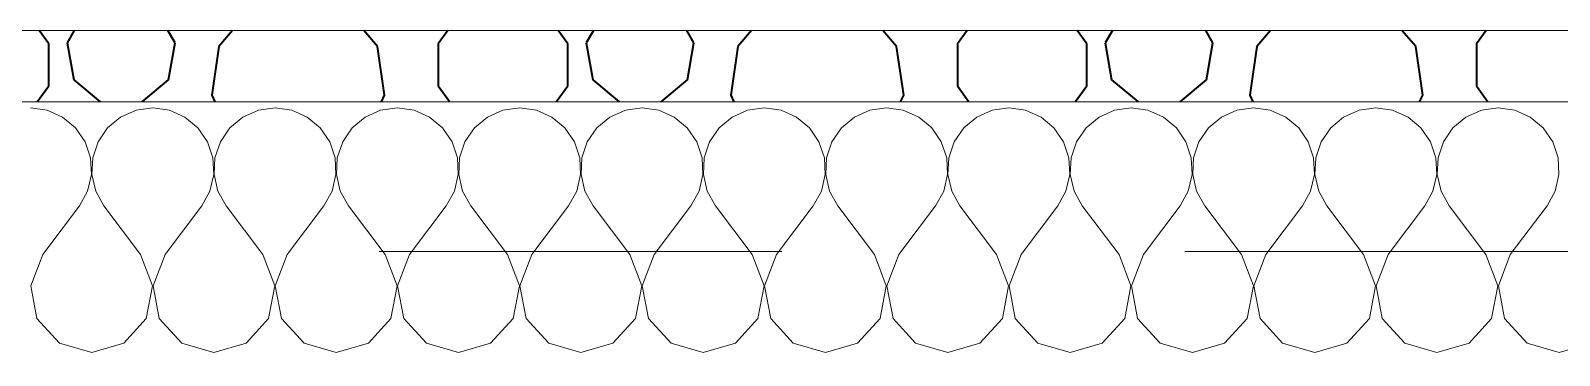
# Model space of a CAD drawing. Header units: millimetres. Extents: x -46169 to 228156, y -86316 to 18123.
# Drawn here: x 214608 to 215679, y -66402 to -66174 of the extents above; entities that cross this region are included whole.
import ezdxf

# ---------------------------------------------------------------- set-up
doc = ezdxf.new("R2010")
doc.units = ezdxf.units.MM
doc.header["$MEASUREMENT"] = 0
doc.linetypes.add('Dashed', pattern=[2822.222233, 1411.111116, -1411.111116])
doc.linetypes.add('Wipeout_Contour', pattern=[1000, 0, -1000])
for name, color, linetype, lineweight, true_color in [('0_Pen_No__105', 7, 'Continuous', 15, 0xa6a6a6), ('A-20-M_Floor_Slab_Pen_No__107', 7, 'Continuous', 15, 0xa6a6a6), ('A-20-M_Floor_Slab_Pen_No__149', 7, 'Continuous', 0, 0x2a2a2a)]:
    doc.layers.add(name, color=color, linetype=linetype, lineweight=lineweight, true_color=true_color)
doc.layers.add('A-20-M_Floor_Slab', color=7, linetype='Continuous')
doc.layers.add('A-20-M_Floor_Slab_Pen_No__41', color=7, linetype='Continuous', lineweight=35)

# ---------------------------------------------------------------- blocks, each defined once
blk = doc.blocks.new('*X611', base_point=(223698.6, -82529.3))
at = {"layer": 'A-20-M_Floor_Slab_Pen_No__41', "linetype": 'Continuous'}
for p, q in [((214620.5, -66183.6), (214613.7, -66174.3)), ((214638.3, -66174.3), (214633.4, -66182.9)), ((214708.9, -66182.9), (214703.9, -66174.3)), ((214749.2, -66174.3), (214739.6, -66185.4)), ((214850.9, -66185.4), (214841.3, -66174.3)), ((214900.2, -66174.3), (214893.4, -66183.6)), ((214984.2, -66183.6), (214977.4, -66174.3)), ((215002.1, -66174.3), (214997.1, -66182.9)), ((215072.6, -66182.9), (215067.7, -66174.3)), ((215112.9, -66174.3), (215103.3, -66185.4)), ((215214.6, -66185.4), (215205, -66174.3)), ((215264, -66174.3), (215257.2, -66183.6)), ((215347.9, -66183.6), (215341.1, -66174.3)), ((215365.8, -66174.3), (215360.8, -66182.9)), ((215436.3, -66182.9), (215431.4, -66174.3)), ((215476.6, -66174.3), (215467, -66185.4)), ((215578.4, -66185.4), (215568.7, -66174.3)), ((215627.7, -66174.3), (215620.9, -66183.6)), ((214620.5, -66213.1), (214620.5, -66183.6)), ((214633.4, -66182.9), (214637.9, -66208.7)), ((214704.4, -66208.7), (214708.9, -66182.9)), ((214739.6, -66185.4), (214734.7, -66219.5)), ((214855.8, -66219.5), (214850.9, -66185.4)), ((214893.4, -66183.6), (214893.4, -66213.1)), ((214984.2, -66213.1), (214984.2, -66183.6)), ((214997.1, -66182.9), (215001.6, -66208.7)), ((215068.1, -66208.7), (215072.6, -66182.9)), ((215103.3, -66185.4), (215098.4, -66219.5)), ((215219.6, -66219.5), (215214.6, -66185.4)), ((215257.2, -66183.6), (215257.2, -66213.1)), ((215347.9, -66213.1), (215347.9, -66183.6)), ((215360.8, -66182.9), (215365.3, -66208.7)), ((215431.8, -66208.7), (215436.3, -66182.9)), ((215467, -66185.4), (215462.1, -66219.5)), ((215583.3, -66219.5), (215578.4, -66185.4)), ((215620.9, -66183.6), (215620.9, -66213.1)), ((214612.4, -66224.3), (214620.5, -66213.1)), ((214637.9, -66208.7), (214656.5, -66224.3)), ((214685.8, -66224.3), (214704.4, -66208.7)), ((214893.4, -66213.1), (214901.6, -66224.3)), ((214976.1, -66224.3), (214984.2, -66213.1)), ((215001.6, -66208.7), (215020.2, -66224.3)), ((215049.5, -66224.3), (215068.1, -66208.7)), ((215257.2, -66213.1), (215265.3, -66224.3)), ((215339.8, -66224.3), (215347.9, -66213.1)), ((215365.3, -66208.7), (215383.9, -66224.3)), ((215413.3, -66224.3), (215431.8, -66208.7)), ((215620.9, -66213.1), (215629, -66224.3)), ((214734.7, -66219.5), (214736.8, -66224.3)), ((214853.7, -66224.3), (214855.8, -66219.5)), ((215098.4, -66219.5), (215100.5, -66224.3)), ((215217.4, -66224.3), (215219.6, -66219.5)), ((215462.1, -66219.5), (215464.2, -66224.3)), ((215581.1, -66224.3), (215583.3, -66219.5))]:
    blk.add_line(p, q, dxfattribs=at)
blk = doc.blocks.new('*X612', base_point=(223698.6, -82529.3))
at = {"layer": 'A-20-M_Floor_Slab_Pen_No__107', "linetype": 'Continuous'}
for p, q in [((214619.3, -66230.2), (214607.6, -66228.5)), ((214630.1, -66234.9), (214619.3, -66230.2)), ((214639.2, -66242.5), (214630.1, -66234.9)), ((214670.8, -66234.9), (214661.7, -66242.5)), ((214681.6, -66230.2), (214670.8, -66234.9)), ((214693.3, -66228.5), (214681.6, -66230.2)), ((214705, -66230.2), (214693.3, -66228.5)), ((214715.8, -66234.9), (214705, -66230.2)), ((214724.9, -66242.5), (214715.8, -66234.9)), ((214756.5, -66234.9), (214747.4, -66242.5)), ((214767.3, -66230.2), (214756.5, -66234.9)), ((214779, -66228.5), (214767.3, -66230.2)), ((214790.7, -66230.2), (214779, -66228.5)), ((214801.6, -66234.9), (214790.7, -66230.2)), ((214810.7, -66242.5), (214801.6, -66234.9)), ((214842.2, -66234.9), (214833.1, -66242.5)), ((214853, -66230.2), (214842.2, -66234.9)), ((214864.7, -66228.5), (214853, -66230.2)), ((214876.4, -66230.2), (214864.7, -66228.5)), ((214887.3, -66234.9), (214876.4, -66230.2)), ((214896.4, -66242.5), (214887.3, -66234.9)), ((214927.9, -66234.9), (214918.8, -66242.5)), ((214938.7, -66230.2), (214927.9, -66234.9)), ((214950.5, -66228.5), (214938.7, -66230.2)), ((214962.2, -66230.2), (214950.5, -66228.5)), ((214973, -66234.9), (214962.2, -66230.2)), ((214982.1, -66242.5), (214973, -66234.9)), ((215013.6, -66234.9), (215004.5, -66242.5)), ((215024.5, -66230.2), (215013.6, -66234.9)), ((215036.2, -66228.5), (215024.5, -66230.2)), ((215047.9, -66230.2), (215036.2, -66228.5)), ((215058.7, -66234.9), (215047.9, -66230.2)), ((215067.8, -66242.5), (215058.7, -66234.9)), ((215099.3, -66234.9), (215090.2, -66242.5)), ((215110.2, -66230.2), (215099.3, -66234.9)), ((215121.9, -66228.5), (215110.2, -66230.2)), ((215133.6, -66230.2), (215121.9, -66228.5)), ((215144.4, -66234.9), (215133.6, -66230.2)), ((215153.5, -66242.5), (215144.4, -66234.9)), ((215185.1, -66234.9), (215176, -66242.5)), ((215195.9, -66230.2), (215185.1, -66234.9)), ((215207.6, -66228.5), (215195.9, -66230.2)), ((215219.3, -66230.2), (215207.6, -66228.5)), ((215230.1, -66234.9), (215219.3, -66230.2)), ((215239.2, -66242.5), (215230.1, -66234.9)), ((215270.8, -66234.9), (215261.7, -66242.5)), ((215281.6, -66230.2), (215270.8, -66234.9)), ((215293.3, -66228.5), (215281.6, -66230.2)), ((215305, -66230.2), (215293.3, -66228.5)), ((215315.8, -66234.9), (215305, -66230.2)), ((215324.9, -66242.5), (215315.8, -66234.9)), ((215356.5, -66234.9), (215347.4, -66242.5)), ((215367.3, -66230.2), (215356.5, -66234.9)), ((215379, -66228.5), (215367.3, -66230.2)), ((215390.7, -66230.2), (215379, -66228.5)), ((215401.6, -66234.9), (215390.7, -66230.2)), ((215410.7, -66242.5), (215401.6, -66234.9)), ((215442.2, -66234.9), (215433.1, -66242.5)), ((215453, -66230.2), (215442.2, -66234.9)), ((215464.7, -66228.5), (215453, -66230.2)), ((215476.4, -66230.2), (215464.7, -66228.5)), ((215487.3, -66234.9), (215476.4, -66230.2)), ((215496.4, -66242.5), (215487.3, -66234.9)), ((215527.9, -66234.9), (215518.8, -66242.5)), ((215538.7, -66230.2), (215527.9, -66234.9)), ((215550.5, -66228.5), (215538.7, -66230.2)), ((215562.2, -66230.2), (215550.5, -66228.5)), ((215573, -66234.9), (215562.2, -66230.2)), ((215582.1, -66242.5), (215573, -66234.9)), ((215613.6, -66234.9), (215604.5, -66242.5)), ((215624.5, -66230.2), (215613.6, -66234.9)), ((215636.2, -66228.5), (215624.5, -66230.2)), ((215647.9, -66230.2), (215636.2, -66228.5)), ((215658.7, -66234.9), (215647.9, -66230.2)), ((215667.8, -66242.5), (215658.7, -66234.9)), ((214645.9, -66252.2), (214639.2, -66242.5)), ((214661.7, -66242.5), (214655, -66252.2)), ((214731.6, -66252.2), (214724.9, -66242.5)), ((214747.4, -66242.5), (214740.7, -66252.2)), ((214817.4, -66252.2), (214810.7, -66242.5)), ((214833.1, -66242.5), (214826.4, -66252.2)), ((214903.1, -66252.2), (214896.4, -66242.5)), ((214918.8, -66242.5), (214912.1, -66252.2)), ((214988.8, -66252.2), (214982.1, -66242.5)), ((215004.5, -66242.5), (214997.8, -66252.2)), ((215074.5, -66252.2), (215067.8, -66242.5)), ((215090.2, -66242.5), (215083.5, -66252.2)), ((215160.2, -66252.2), (215153.5, -66242.5)), ((215176, -66242.5), (215169.3, -66252.2)), ((215245.9, -66252.2), (215239.2, -66242.5)), ((215261.7, -66242.5), (215255, -66252.2)), ((215331.6, -66252.2), (215324.9, -66242.5)), ((215347.4, -66242.5), (215340.7, -66252.2)), ((215417.4, -66252.2), (215410.7, -66242.5)), ((215433.1, -66242.5), (215426.4, -66252.2)), ((215503.1, -66252.2), (215496.4, -66242.5)), ((215518.8, -66242.5), (215512.1, -66252.2)), ((215588.8, -66252.2), (215582.1, -66242.5)), ((215604.5, -66242.5), (215597.8, -66252.2)), ((215674.5, -66252.2), (215667.8, -66242.5)), ((214649.7, -66263.4), (214645.9, -66252.2)), ((214655, -66252.2), (214651.2, -66263.4)), ((214735.4, -66263.4), (214731.6, -66252.2)), ((214740.7, -66252.2), (214736.9, -66263.4)), ((214821.1, -66263.4), (214817.4, -66252.2)), ((214826.4, -66252.2), (214822.6, -66263.4)), ((214906.8, -66263.4), (214903.1, -66252.2)), ((214912.1, -66252.2), (214908.3, -66263.4)), ((214992.6, -66263.4), (214988.8, -66252.2)), ((214997.8, -66252.2), (214994.1, -66263.4)), ((215078.3, -66263.4), (215074.5, -66252.2)), ((215083.5, -66252.2), (215079.8, -66263.4)), ((215164, -66263.4), (215160.2, -66252.2)), ((215169.3, -66252.2), (215165.5, -66263.4)), ((215249.7, -66263.4), (215245.9, -66252.2)), ((215255, -66252.2), (215251.2, -66263.4)), ((215335.4, -66263.4), (215331.6, -66252.2)), ((215340.7, -66252.2), (215336.9, -66263.4)), ((215421.1, -66263.4), (215417.4, -66252.2)), ((215426.4, -66252.2), (215422.6, -66263.4)), ((215506.8, -66263.4), (215503.1, -66252.2)), ((215512.1, -66252.2), (215508.3, -66263.4)), ((215592.6, -66263.4), (215588.8, -66252.2)), ((215597.8, -66252.2), (215594.1, -66263.4)), ((215678.3, -66263.4), (215674.5, -66252.2)), ((214650.3, -66275.2), (214649.7, -66263.4)), ((214651.2, -66263.4), (214650.6, -66275.2)), ((214736, -66275.2), (214735.4, -66263.4)), ((214736.9, -66263.4), (214736.3, -66275.2)), ((214821.7, -66275.2), (214821.1, -66263.4)), ((214822.6, -66263.4), (214822.1, -66275.2)), ((214907.4, -66275.2), (214906.8, -66263.4)), ((214908.3, -66263.4), (214907.8, -66275.2)), ((214993.1, -66275.2), (214992.6, -66263.4)), ((214994.1, -66263.4), (214993.5, -66275.2)), ((215078.8, -66275.2), (215078.3, -66263.4)), ((215079.8, -66263.4), (215079.2, -66275.2)), ((215164.6, -66275.2), (215164, -66263.4)), ((215165.5, -66263.4), (215164.9, -66275.2)), ((215250.3, -66275.2), (215249.7, -66263.4)), ((215251.2, -66263.4), (215250.6, -66275.2)), ((215336, -66275.2), (215335.4, -66263.4)), ((215336.9, -66263.4), (215336.3, -66275.2)), ((215421.7, -66275.2), (215421.1, -66263.4)), ((215422.6, -66263.4), (215422.1, -66275.2)), ((215507.4, -66275.2), (215506.8, -66263.4)), ((215508.3, -66263.4), (215507.8, -66275.2)), ((215593.1, -66275.2), (215592.6, -66263.4)), ((215594.1, -66263.4), (215593.5, -66275.2)), ((215678.8, -66275.2), (215678.3, -66263.4)), ((214647.6, -66286.8), (214650.3, -66275.2)), ((214650.6, -66275.2), (214653.3, -66286.8)), ((214733.3, -66286.8), (214736, -66275.2)), ((214736.3, -66275.2), (214739, -66286.8)), ((214819, -66286.8), (214821.7, -66275.2)), ((214822.1, -66275.2), (214824.7, -66286.8)), ((214904.7, -66286.8), (214907.4, -66275.2)), ((214907.8, -66275.2), (214910.4, -66286.8)), ((214990.5, -66286.8), (214993.1, -66275.2)), ((214993.5, -66275.2), (214996.2, -66286.8)), ((215076.2, -66286.8), (215078.8, -66275.2)), ((215079.2, -66275.2), (215081.9, -66286.8)), ((215161.9, -66286.8), (215164.6, -66275.2)), ((215164.9, -66275.2), (215167.6, -66286.8)), ((215247.6, -66286.8), (215250.3, -66275.2)), ((215250.6, -66275.2), (215253.3, -66286.8)), ((215333.3, -66286.8), (215336, -66275.2)), ((215336.3, -66275.2), (215339, -66286.8)), ((215419, -66286.8), (215421.7, -66275.2)), ((215422.1, -66275.2), (215424.7, -66286.8)), ((215504.7, -66286.8), (215507.4, -66275.2)), ((215507.8, -66275.2), (215510.4, -66286.8)), ((215590.5, -66286.8), (215593.1, -66275.2)), ((215593.5, -66275.2), (215596.2, -66286.8)), ((215676.2, -66286.8), (215678.8, -66275.2)), ((214641.9, -66297.1), (214647.6, -66286.8)), ((214653.3, -66286.8), (214659, -66297.1)), ((214727.6, -66297.1), (214733.3, -66286.8)), ((214739, -66286.8), (214744.7, -66297.1)), ((214813.3, -66297.1), (214819, -66286.8)), ((214824.7, -66286.8), (214830.5, -66297.1)), ((214899, -66297.1), (214904.7, -66286.8)), ((214910.4, -66286.8), (214916.2, -66297.1)), ((214984.7, -66297.1), (214990.5, -66286.8)), ((214996.2, -66286.8), (215001.9, -66297.1)), ((215070.5, -66297.1), (215076.2, -66286.8)), ((215081.9, -66286.8), (215087.6, -66297.1)), ((215156.2, -66297.1), (215161.9, -66286.8)), ((215167.6, -66286.8), (215173.3, -66297.1)), ((215241.9, -66297.1), (215247.6, -66286.8)), ((215253.3, -66286.8), (215259, -66297.1)), ((215327.6, -66297.1), (215333.3, -66286.8)), ((215339, -66286.8), (215344.7, -66297.1)), ((215413.3, -66297.1), (215419, -66286.8)), ((215424.7, -66286.8), (215430.5, -66297.1)), ((215499, -66297.1), (215504.7, -66286.8)), ((215510.4, -66286.8), (215516.2, -66297.1)), ((215584.7, -66297.1), (215590.5, -66286.8)), ((215596.2, -66286.8), (215601.9, -66297.1)), ((215670.5, -66297.1), (215676.2, -66286.8)), ((214616.2, -66331.4), (214641.9, -66297.1)), ((214684.7, -66331.4), (214659, -66297.1)), ((214701.9, -66331.4), (214727.6, -66297.1)), ((214770.5, -66331.4), (214744.7, -66297.1)), ((214787.6, -66331.4), (214813.3, -66297.1)), ((214856.2, -66331.4), (214830.5, -66297.1)), ((214873.3, -66331.4), (214899, -66297.1)), ((214941.9, -66331.4), (214916.2, -66297.1)), ((214959, -66331.4), (214984.7, -66297.1)), ((215027.6, -66331.4), (215001.9, -66297.1)), ((215044.7, -66331.4), (215070.5, -66297.1)), ((215113.3, -66331.4), (215087.6, -66297.1)), ((215130.5, -66331.4), (215156.2, -66297.1)), ((215199, -66331.4), (215173.3, -66297.1)), ((215216.2, -66331.4), (215241.9, -66297.1)), ((215284.7, -66331.4), (215259, -66297.1)), ((215301.9, -66331.4), (215327.6, -66297.1)), ((215370.5, -66331.4), (215344.7, -66297.1)), ((215387.6, -66331.4), (215413.3, -66297.1)), ((215456.2, -66331.4), (215430.5, -66297.1)), ((215473.3, -66331.4), (215499, -66297.1)), ((215541.9, -66331.4), (215516.2, -66297.1)), ((215559, -66331.4), (215584.7, -66297.1)), ((215627.6, -66331.4), (215601.9, -66297.1)), ((215644.7, -66331.4), (215670.5, -66297.1)), ((214616.2, -66331.4), (214607.8, -66353.3)), ((214693.1, -66353.3), (214684.7, -66331.4)), ((214701.9, -66331.4), (214693.5, -66353.3)), ((214778.8, -66353.3), (214770.5, -66331.4)), ((214787.6, -66331.4), (214779.2, -66353.3)), ((214864.6, -66353.3), (214856.2, -66331.4)), ((214873.3, -66331.4), (214864.9, -66353.3)), ((214950.3, -66353.3), (214941.9, -66331.4)), ((214959, -66331.4), (214950.6, -66353.3)), ((215036, -66353.3), (215027.6, -66331.4)), ((215044.7, -66331.4), (215036.3, -66353.3)), ((215121.7, -66353.3), (215113.3, -66331.4)), ((215130.5, -66331.4), (215122.1, -66353.3)), ((215207.4, -66353.3), (215199, -66331.4)), ((215216.2, -66331.4), (215207.8, -66353.3)), ((215293.1, -66353.3), (215284.7, -66331.4)), ((215301.9, -66331.4), (215293.5, -66353.3)), ((215378.8, -66353.3), (215370.5, -66331.4)), ((215387.6, -66331.4), (215379.2, -66353.3)), ((215464.6, -66353.3), (215456.2, -66331.4)), ((215473.3, -66331.4), (215464.9, -66353.3)), ((215550.3, -66353.3), (215541.9, -66331.4)), ((215559, -66331.4), (215550.6, -66353.3)), ((215636, -66353.3), (215627.6, -66331.4)), ((215644.7, -66331.4), (215636.3, -66353.3)), ((214607.8, -66353.3), (214612.1, -66376.3)), ((214688.8, -66376.3), (214693.1, -66353.3)), ((214693.5, -66353.3), (214697.8, -66376.3)), ((214774.5, -66376.3), (214778.8, -66353.3)), ((214779.2, -66353.3), (214783.5, -66376.3)), ((214860.2, -66376.3), (214864.6, -66353.3)), ((214864.9, -66353.3), (214869.3, -66376.3)), ((214945.9, -66376.3), (214950.3, -66353.3)), ((214950.6, -66353.3), (214955, -66376.3)), ((215031.6, -66376.3), (215036, -66353.3)), ((215036.3, -66353.3), (215040.7, -66376.3)), ((215117.4, -66376.3), (215121.7, -66353.3)), ((215122.1, -66353.3), (215126.4, -66376.3)), ((215203.1, -66376.3), (215207.4, -66353.3)), ((215207.8, -66353.3), (215212.1, -66376.3)), ((215288.8, -66376.3), (215293.1, -66353.3)), ((215293.5, -66353.3), (215297.8, -66376.3)), ((215374.5, -66376.3), (215378.8, -66353.3)), ((215379.2, -66353.3), (215383.5, -66376.3)), ((215460.2, -66376.3), (215464.6, -66353.3)), ((215464.9, -66353.3), (215469.3, -66376.3)), ((215545.9, -66376.3), (215550.3, -66353.3)), ((215550.6, -66353.3), (215555, -66376.3)), ((215631.6, -66376.3), (215636, -66353.3)), ((215636.3, -66353.3), (215640.7, -66376.3)), ((214612.1, -66376.3), (214627.9, -66393.6)), ((214673, -66393.6), (214688.8, -66376.3)), ((214697.8, -66376.3), (214713.6, -66393.6)), ((214758.7, -66393.6), (214774.5, -66376.3)), ((214783.5, -66376.3), (214799.3, -66393.6)), ((214844.4, -66393.6), (214860.2, -66376.3)), ((214869.3, -66376.3), (214885.1, -66393.6)), ((214930.1, -66393.6), (214945.9, -66376.3)), ((214955, -66376.3), (214970.8, -66393.6)), ((215015.8, -66393.6), (215031.6, -66376.3)), ((215040.7, -66376.3), (215056.5, -66393.6)), ((215101.6, -66393.6), (215117.4, -66376.3)), ((215126.4, -66376.3), (215142.2, -66393.6)), ((215187.3, -66393.6), (215203.1, -66376.3)), ((215212.1, -66376.3), (215227.9, -66393.6)), ((215273, -66393.6), (215288.8, -66376.3)), ((215297.8, -66376.3), (215313.6, -66393.6)), ((215358.7, -66393.6), (215374.5, -66376.3)), ((215383.5, -66376.3), (215399.3, -66393.6)), ((215444.4, -66393.6), (215460.2, -66376.3)), ((215469.3, -66376.3), (215485.1, -66393.6)), ((215530.1, -66393.6), (215545.9, -66376.3)), ((215555, -66376.3), (215570.8, -66393.6)), ((215615.8, -66393.6), (215631.6, -66376.3)), ((215640.7, -66376.3), (215656.5, -66393.6)), ((214627.9, -66393.6), (214650.5, -66400)), ((214650.5, -66400), (214673, -66393.6)), ((214713.6, -66393.6), (214736.2, -66400)), ((214736.2, -66400), (214758.7, -66393.6)), ((214799.3, -66393.6), (214821.9, -66400)), ((214821.9, -66400), (214844.4, -66393.6)), ((214885.1, -66393.6), (214907.6, -66400)), ((214907.6, -66400), (214930.1, -66393.6)), ((214970.8, -66393.6), (214993.3, -66400)), ((214993.3, -66400), (215015.8, -66393.6)), ((215056.5, -66393.6), (215079, -66400)), ((215079, -66400), (215101.6, -66393.6)), ((215142.2, -66393.6), (215164.7, -66400)), ((215164.7, -66400), (215187.3, -66393.6)), ((215227.9, -66393.6), (215250.5, -66400)), ((215250.5, -66400), (215273, -66393.6)), ((215313.6, -66393.6), (215336.2, -66400)), ((215336.2, -66400), (215358.7, -66393.6)), ((215399.3, -66393.6), (215421.9, -66400)), ((215421.9, -66400), (215444.4, -66393.6)), ((215485.1, -66393.6), (215507.6, -66400)), ((215507.6, -66400), (215530.1, -66393.6)), ((215570.8, -66393.6), (215593.3, -66400)), ((215593.3, -66400), (215615.8, -66393.6)), ((215656.5, -66393.6), (215679, -66400)), ((215679, -66400), (215701.6, -66393.6))]:
    blk.add_line(p, q, dxfattribs=at)
blk = doc.blocks.new('Section Elem_551_3', base_point=(223698.6, -82529.3))
at = {"color": 254, "linetype": 'Wipeout_Contour', "lineweight": 0, "ltscale": 893805.784715}
blk.add_wipeout([(217625.6, -66224.3), (217625.6, -66174.3), (209207.6, -66174.3), (209207.6, -66224.3)], dxfattribs=at).dxf.layer = 'A-20-M_Floor_Slab'
at = {"layer": 'A-20-M_Floor_Slab_Pen_No__149', "linetype": 'Continuous'}
blk.add_line((217625.6, -66174.3), (209207.6, -66174.3), dxfattribs=at)
at = {"layer": 'A-20-M_Floor_Slab'}
blk.add_blockref('*X611', (223698.6, -82529.3), dxfattribs=at)
at = {"color": 254, "linetype": 'Wipeout_Contour', "lineweight": 0, "ltscale": 893942.276635}
blk.add_wipeout([(217625.6, -66404.3), (217625.6, -66224.3), (209207.6, -66224.3), (209207.6, -66404.3)], dxfattribs=at).dxf.layer = 'A-20-M_Floor_Slab'
at = {"layer": 'A-20-M_Floor_Slab_Pen_No__149', "linetype": 'Continuous'}
blk.add_line((217625.6, -66224.3), (209207.6, -66224.3), dxfattribs=at)
at = {"layer": 'A-20-M_Floor_Slab'}
blk.add_blockref('*X612', (223698.6, -82529.3), dxfattribs=at)
blk = doc.blocks.new('A03 Atria and Internal Elevatio_STORY_MARKER', base_point=(223698.6, -82529.3))
at = {"layer": '0_Pen_No__105', "linetype": 'Dashed', "ltscale": 0.2}
blk.add_line((209207.6, -66329.3), (223865.7, -66329.3), dxfattribs=at)

msp = doc.modelspace()

# ---------------------------------------------------------------- block references
at = {"layer": 'A-20-M_Floor_Slab'}
msp.add_blockref('Section Elem_551_3', (223698.6, -82529.3), dxfattribs=at)

# ---------------------------------------------------------------- next in the draw order: block references
at = {"linetype": 'Continuous', "lineweight": 0}
msp.add_blockref('A03 Atria and Internal Elevatio_STORY_MARKER', (223698.6, -82529.3), dxfattribs=at)

doc.saveas('drawing.dxf')
